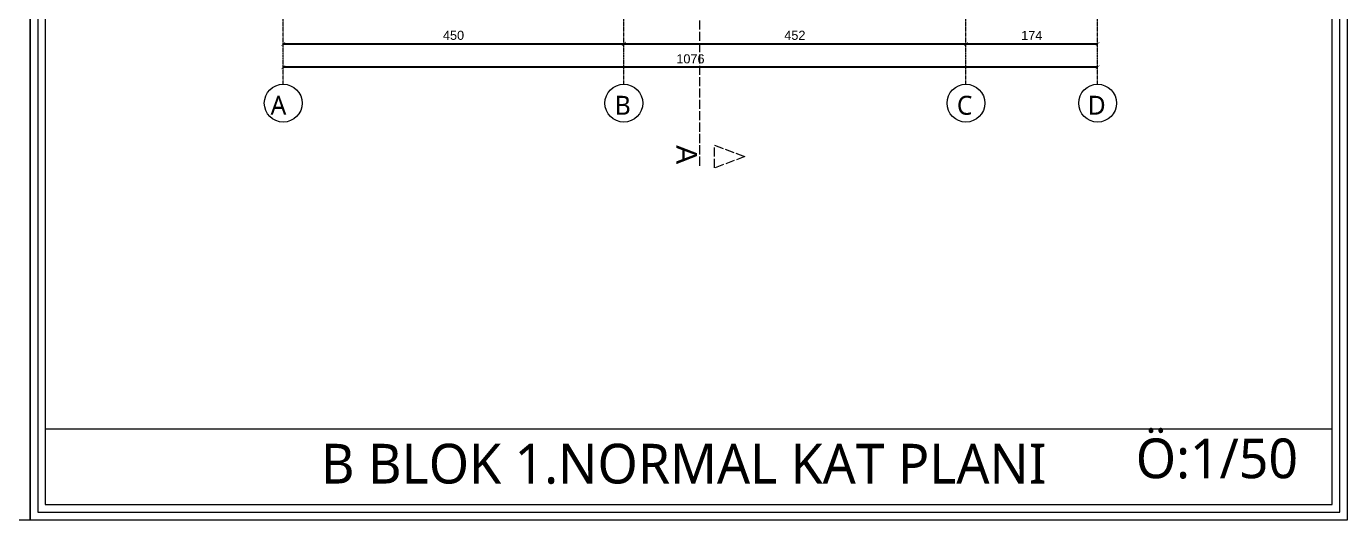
# Model space of a CAD drawing. Header units: millimetres. Extents: x 14753 to 45183, y 5640 to 19518.
# Drawn here: x 21453 to 23193, y 15623 to 16275 of the extents above; entities that cross this region are included whole.
import ezdxf

# ---------------------------------------------------------------- set-up
doc = ezdxf.new("R2010")
doc.units = ezdxf.units.MM
for name, pattern in [('ACAD_ISO02W100', [15, 12, -3]), ('DASHDOT', [25.4, 12.7, -6.35, 0, -6.35]), ('DASHDOT2', [0.5, 0.25, -0.125, 0, -0.125])]:
    doc.linetypes.add(name, pattern=pattern)
for name, color, linetype, lineweight in [('A Antet', 35, 'Continuous', 18), ('CERCEVE', 66, 'Continuous', 0), ('k aks', 44, 'DASHDOT', 18), ('k dis olcu', 43, 'Continuous', 18), ('k tarama', 252, 'Continuous', 9), ('kesiklii çizgi', 244, 'ACAD_ISO02W100', 5), ('Kolon', 30, 'Continuous', 50)]:
    doc.layers.add(name, color=color, linetype=linetype, lineweight=lineweight)
doc.layers.add('Standart', color=7, linetype='Continuous')
doc.styles.add('MtXpl_Segoe_UI', font='segoeui.ttf')
doc.styles.get("Standard").update_dxf_attribs({"font": 'arial.ttf'})
doc.dimstyles.new('icölcü', dxfattribs={"dimtxt": 12, "dimasz": 5, "dimexe": 1.25, "dimexo": 0.625, "dimgap": 5, "dimtad": 1, "dimdec": 0, "dimtxsty": 'Standard', "dimblk": 'ARCHTICK', "dimcen": -10, "dimse1": 1, "dimse2": 1, "dimadec": 0, "dimazin": 0, "dimtfac": 1, "dimtdec": 0, "dimtix": 1, "dimtmove": 0, "dimatfit": 3, "dimldrblk": 'ARCHTICK', "dimfxl": 1, "dimarcsym": 0})
pattern_1 = [(45, (-7754.55, -1210.899), (-6.73519209, 6.73519209), []), (45, (-7747.815, -1210.899), (-6.73519209, 6.73519209), [4.7625, -2.38125])]

# ---------------------------------------------------------------- blocks, each defined once
blk = doc.blocks.new('KESİT')
at = {"layer": 'kesiklii çizgi', "color": 3}
for p, q in [((381060, 4552610), (381060, 4551290)), ((381040, 4552600), (381000, 4552585)), ((381000, 4552585), (381040, 4552570)), ((380303.5, 4551890), (380288.5, 4551850)), ((380318.5, 4551850), (380303.5, 4551890)), ((381895, 4551890), (381880, 4551850)), ((381910, 4551850), (381895, 4551890)), ((380281.1, 4551829.5), (381920, 4551829.5)), ((381040, 4551320), (381000, 4551305)), ((381000, 4551305), (381040, 4551290))]:
    blk.add_line(p, q, dxfattribs=at)
for points in [[(381040, 4552570), (381040, 4552600)], [(380288.5, 4551850), (380318.5, 4551850)], [(381880, 4551850), (381910, 4551850)], [(381040, 4551290), (381040, 4551320)]]:
    blk.add_lwpolyline(points, dxfattribs=at)
for p in [(381090.5, 4552575), (381090.5, 4551295)]:
    blk.add_text('A', height=27, rotation=90, dxfattribs=at).set_placement(p)
for p in [(380293.5, 4551799.5), (381885, 4551799.5)]:
    blk.add_text('B', height=27, dxfattribs=at).set_placement(p)
blk = doc.blocks.new('_ArchTick')
at = {"color": 0, "linetype": 'ByBlock', "const_width": 0.15}
blk.add_lwpolyline([(-0.5, -0.5), (0.5, 0.5)], dxfattribs=at)
blk = doc.blocks.new('*D100')
at = {"layer": 'Defpoints', "color": 0, "transparency": 16777216}
for p in [(21792.3, 16220.6), (21792.3, 16220.6), (22868.3, 16220.6)]:
    blk.add_point(p, dxfattribs=at)
at = {"layer": 'k dis olcu', "color": 0, "lineweight": -2, "transparency": 16777216}
blk.add_line((22868.3, 16220.6), (21792.3, 16220.6), dxfattribs=at)
at = {"layer": 'k dis olcu', "color": 0, "lineweight": -2, "transparency": 16777216, "xscale": 5, "yscale": 5, "zscale": 5, "rotation": 180}
blk.add_blockref('_ArchTick', (21792.3, 16220.6), dxfattribs=at)
at = {"layer": 'k dis olcu', "color": 0, "lineweight": -2, "transparency": 16777216, "xscale": 5, "yscale": 5, "zscale": 5}
blk.add_blockref('_ArchTick', (22868.3, 16220.6), dxfattribs=at)
at = {"layer": 'k dis olcu', "color": 0, "transparency": 16777216, "insert": (22330.3, 16231.7), "char_height": 12, "attachment_point": 5}
blk.add_mtext('1076', dxfattribs=at)
blk = doc.blocks.new('*D101')
at = {"layer": 'Defpoints', "color": 0, "transparency": 16777216}
for p in [(21792.3, 16251.6), (22242.3, 16251.6), (22242.3, 16251.6)]:
    blk.add_point(p, dxfattribs=at)
at = {"layer": 'k dis olcu', "color": 0, "lineweight": -2, "transparency": 16777216}
blk.add_line((21792.3, 16251.6), (22242.3, 16251.6), dxfattribs=at)
at = {"layer": 'k dis olcu', "color": 0, "lineweight": -2, "transparency": 16777216, "xscale": 5, "yscale": 5, "zscale": 5, "rotation": 180}
blk.add_blockref('_ArchTick', (21792.3, 16251.6), dxfattribs=at)
at = {"layer": 'k dis olcu', "color": 0, "lineweight": -2, "transparency": 16777216, "xscale": 5, "yscale": 5, "zscale": 5}
blk.add_blockref('_ArchTick', (22242.3, 16251.6), dxfattribs=at)
at = {"layer": 'k dis olcu', "color": 0, "transparency": 16777216, "insert": (22017.3, 16262.8), "char_height": 12, "attachment_point": 5}
blk.add_mtext('450', dxfattribs=at)
blk = doc.blocks.new('*D102')
at = {"layer": 'Defpoints', "color": 0, "transparency": 16777216}
for p in [(22242.3, 16251.6), (22694.3, 16251.6), (22694.3, 16251.6)]:
    blk.add_point(p, dxfattribs=at)
at = {"layer": 'k dis olcu', "color": 0, "lineweight": -2, "transparency": 16777216}
blk.add_line((22242.3, 16251.6), (22694.3, 16251.6), dxfattribs=at)
at = {"layer": 'k dis olcu', "color": 0, "lineweight": -2, "transparency": 16777216, "xscale": 5, "yscale": 5, "zscale": 5, "rotation": 180}
blk.add_blockref('_ArchTick', (22242.3, 16251.6), dxfattribs=at)
at = {"layer": 'k dis olcu', "color": 0, "lineweight": -2, "transparency": 16777216, "xscale": 5, "yscale": 5, "zscale": 5}
blk.add_blockref('_ArchTick', (22694.3, 16251.6), dxfattribs=at)
at = {"layer": 'k dis olcu', "color": 0, "transparency": 16777216, "insert": (22468.3, 16262.8), "char_height": 12, "attachment_point": 5}
blk.add_mtext('452', dxfattribs=at)
blk = doc.blocks.new('*D103')
at = {"layer": 'Defpoints', "color": 0, "transparency": 16777216}
for p in [(22694.3, 16251.6), (22868.3, 16251.6), (22868.3, 16251.6)]:
    blk.add_point(p, dxfattribs=at)
at = {"layer": 'k dis olcu', "color": 0, "lineweight": -2, "transparency": 16777216}
blk.add_line((22694.3, 16251.6), (22868.3, 16251.6), dxfattribs=at)
at = {"layer": 'k dis olcu', "color": 0, "lineweight": -2, "transparency": 16777216, "xscale": 5, "yscale": 5, "zscale": 5, "rotation": 180}
blk.add_blockref('_ArchTick', (22694.3, 16251.6), dxfattribs=at)
at = {"layer": 'k dis olcu', "color": 0, "lineweight": -2, "transparency": 16777216, "xscale": 5, "yscale": 5, "zscale": 5}
blk.add_blockref('_ArchTick', (22868.3, 16251.6), dxfattribs=at)
at = {"layer": 'k dis olcu', "color": 0, "transparency": 16777216, "insert": (22781.3, 16262.7), "char_height": 12, "attachment_point": 5}
blk.add_mtext('174', dxfattribs=at)
blk = doc.blocks.new('KT')
at = {"layer": 'k tarama'}
h = blk.add_hatch(dxfattribs=at)
h.set_pattern_fill('ANSI33', color=256, scale=1.5)
h.set_pattern_definition(pattern_1)
h.paths.add_polyline_path([(381102.6, 4550660.5), (381127.6, 4550660.5), (381127.6, 4550471.5), (381102.6, 4550471.5)])
h.paths.add_polyline_path([(381529.6, 4550660.5), (381554.6, 4550660.5), (381554.6, 4550471.5), (381529.6, 4550471.5)])
h.paths.add_polyline_path([(381693.6, 4550660.5), (381728.6, 4550660.5), (381728.6, 4550600.5), (381693.6, 4550600.5)])
h.paths.add_polyline_path([(381668.6, 4550041.5), (381728.6, 4550041.5), (381728.6, 4550006.5), (381668.6, 4550006.5)])
h.paths.add_polyline_path([(381102.6, 4550066.5), (381137.6, 4550066.5), (381137.6, 4550006.5), (381102.6, 4550006.5)])
h.paths.add_polyline_path([(380652.6, 4550066.5), (380687.6, 4550066.5), (380687.6, 4550006.5), (380652.6, 4550006.5)])
h = blk.add_hatch(dxfattribs=at)
h.set_pattern_fill('ANSI33', color=256, scale=1.5)
h.set_pattern_definition(pattern_1)
h.paths.add_polyline_path([(380652.6, 4550660.5), (380712.6, 4550660.5), (380712.6, 4550625.5), (380652.6, 4550625.5)])
h = blk.add_hatch(dxfattribs=at)
h.set_pattern_fill('ANSI33', color=256, scale=1.5)
h.set_pattern_definition(pattern_1)
h.paths.add_polyline_path([(381097.6, 4549866.5), (381132.6, 4549866.5), (381132.6, 4549806.5), (381097.6, 4549806.5)])
h.paths.add_polyline_path([(380652.6, 4549866.5), (380687.6, 4549866.5), (380687.6, 4549806.5), (380652.6, 4549806.5)])
at = {"layer": 'k aks', "linetype": 'DASHDOT2'}
for p, q in [((380652.6, 4549658.1), (380652.6, 4550790.5)), ((381102.6, 4549658.1), (381102.6, 4550790.5)), ((381554.6, 4549658.1), (381554.6, 4550790.5)), ((381728.6, 4549658.1), (381728.6, 4550790.5)), ((381898.6, 4550660.5), (380436.6, 4550660.5)), ((381898.6, 4550006.5), (380436.6, 4550006.5)), ((381898.6, 4549806.5), (380436.6, 4549806.5))]:
    blk.add_line(p, q, dxfattribs=at)
at = {"layer": 'k aks', "linetype": 'Continuous'}
for centre in [(380652.6, 4550815.5), (381102.6, 4550815.5), (381554.6, 4550815.5), (381728.6, 4550815.5), (380411.6, 4550660.5), (381923.6, 4550660.5), (380411.6, 4550006.5), (381923.6, 4550006.5), (380411.6, 4549806.5), (381923.6, 4549806.5), (380652.6, 4549633.1), (381102.6, 4549633.1), (381554.6, 4549633.1), (381728.6, 4549633.1)]:
    blk.add_circle(centre, 25, dxfattribs=at)
at = {"layer": 'Kolon'}
for points in [[(380712.6, 4550625.5), (380652.6, 4550625.5), (380652.6, 4550660.5), (380712.6, 4550660.5)], [(381127.6, 4550660.5), (381102.6, 4550660.5), (381102.6, 4550471.5), (381127.6, 4550471.5)], [(381554.6, 4550660.5), (381529.6, 4550660.5), (381529.6, 4550471.5), (381554.6, 4550471.5)], [(381102.6, 4550006.5), (381102.6, 4550066.5), (381137.6, 4550066.5), (381137.6, 4550006.5)]]:
    blk.add_lwpolyline(points, close=True, dxfattribs=at)
for points in [[(381728.6, 4550600.5), (381693.6, 4550600.5), (381693.6, 4550660.5), (381728.6, 4550660.5), (381728.6, 4550600.5)], [(380687.6, 4550006.5), (380652.6, 4550006.5), (380652.6, 4550066.5), (380687.6, 4550066.5), (380687.6, 4550006.5)], [(381728.6, 4550041.5), (381728.6, 4550006.5), (381668.6, 4550006.5), (381668.6, 4550041.5), (381728.6, 4550041.5)], [(380687.6, 4549806.5), (380652.6, 4549806.5), (380652.6, 4549866.5), (380687.6, 4549866.5), (380687.6, 4549806.5)], [(381132.6, 4549806.5), (381097.6, 4549806.5), (381097.6, 4549866.5), (381132.6, 4549866.5), (381132.6, 4549806.5)]]:
    blk.add_lwpolyline(points, dxfattribs=at)
at = {"layer": 'k aks', "style": 'MtXpl_Segoe_UI'}
for s, p in [('A', (380635.9, 4550805.9)), ('B', (381090.6, 4550805.9)), ('C', (381542.6, 4550805.9)), ('D', (381715.5, 4550805.9)), ('1', (380404.9, 4550648.8)), ('1', (381913.7, 4550648.8)), ('2', (380404.9, 4549994.8)), ('2', (381911.1, 4549994.8)), ('3', (380404.9, 4549794.8)), ('3', (381911.5, 4549794.8)), ('A', (380635.9, 4549617.8)), ('B', (381090.6, 4549617.8)), ('C', (381542.6, 4549617.8)), ('D', (381715.5, 4549617.8))]:
    blk.add_text(s, height=25, dxfattribs=at).set_placement(p)

msp = doc.modelspace()

# ---------------------------------------------------------------- linework, layer by layer
at = {"layer": 'CERCEVE'}
msp.add_line((21477.9, 15742.6), (23178.4, 15742.6), dxfattribs=at)
for points in [[(19717.4, 15622.6), (21457.9, 15622.6), (21457.9, 17567.6), (19717.4, 17567.6)], [(21457.9, 15622.6), (23198.4, 15622.6), (23198.4, 17567.6), (21457.9, 17567.6)], [(21467.9, 15632.6), (23188.4, 15632.6), (23188.4, 17557.6), (21467.9, 17557.6)], [(21477.9, 15642.6), (23178.4, 15642.6), (23178.4, 17547.6), (21477.9, 17547.6)]]:
    msp.add_lwpolyline(points, close=True, dxfattribs=at)

# ---------------------------------------------------------------- block references
at = {"layer": 'k aks'}
msp.add_blockref('KT', (-358860.3, -4533459.9), dxfattribs=at)
at = {"layer": 'Standart', "xscale": -1}
msp.add_blockref('KESİT', (403402.3, -4535202.5), dxfattribs=at)

# ---------------------------------------------------------------- texts
at = {"layer": 'A Antet', "color": 53, "char_height": 52.5, "attachment_point": 1}
for s, width, gutter_width, insert in [('{\\fSegoe UI|b0|i0|c162|p34;Ö:1/50}', 247.734, 9.38, (22918.6, 15729.9, -574.2)), ('{\\fSegoe UI|b0|i0|c162|p34;B BLOK 1.NORMAL KAT PLANI}', 1034.775, 12.5, (21842, 15722.9, -574.2))]:
    msp.add_mtext_dynamic_manual_height_columns(s, width=width, gutter_width=gutter_width, heights=[0], dxfattribs=dict(at, insert=insert))

# ---------------------------------------------------------------- dimensions: what is measured, and where the dimension line sits
at = {"layer": 'k dis olcu'}
for base, p1, p2, picture, middle in [((22242.3, 16251.6), (21792.3, 16251.6), (22242.3, 16251.6), '*D101', (22017.3, 16262.8)), ((22694.3, 16251.6), (22242.3, 16251.6), (22694.3, 16251.6), '*D102', (22468.3, 16262.8)), ((22868.3, 16251.6), (22694.3, 16251.6), (22868.3, 16251.6), '*D103', (22781.3, 16262.7)), ((21792.3, 16220.6), (22868.3, 16220.6), (21792.3, 16220.6), '*D100', (22330.3, 16231.7))]:
    dim = msp.add_linear_dim(base=base, p1=p1, p2=p2, angle=180, dimstyle='icölcü', dxfattribs=at)
    dim.commit()
    dim.dimension.update_dxf_attribs({"geometry": picture, "text_midpoint": middle})

doc.saveas('drawing.dxf')
